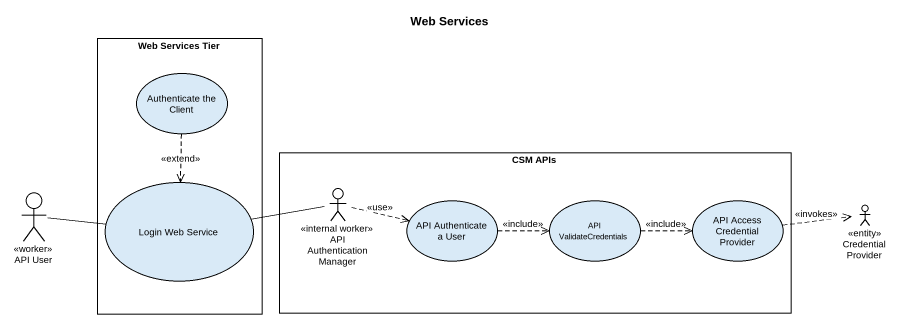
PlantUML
@startuml
title Web Services
rectangle "Web Services Tier" as Web_Services_Tier {
  usecase "Authenticate the Client" as Authenticate_the_Client
  usecase "Login Web Service" as Login_Web_Service
}
rectangle "CSM APIs" as CSM_APIs {
  actor "API AuthenticationManager" as API_AuthenticationManager <<internal worker>>
  usecase "API Authenticate a User" as API_Authenticate_a_User
  usecase "API ValidateCredentials" as API_ValidateCredentials
  usecase "API Access Credential Provider" as API_Access_Credential
}
actor "API User" as API_User <<worker>>
actor "Credential Provider" as Credential_Provider <<entity>>
Authenticate_the_Client ..> Login_Web_Service : <<extend>>
API_User -right- Login_Web_Service
Login_Web_Service -right- API_AuthenticationManager
API_AuthenticationManager .right.> API_Authenticate_a_User : <<use>>
API_Authenticate_a_User .right.> API_ValidateCredentials : <<include>>
API_ValidateCredentials .right.> API_Access_Credential : <<include>>
API_Access_Credential .right.> Credential_Provider : <<invokes>>
@enduml
